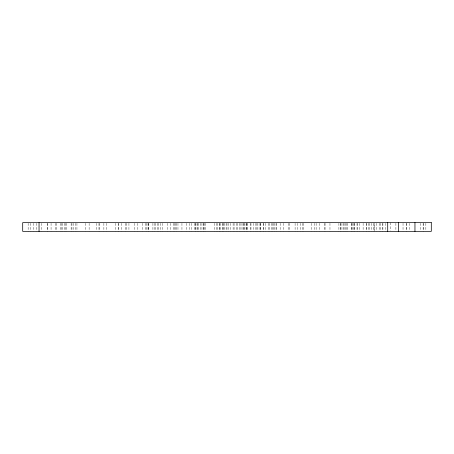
<?xml version="1.0" encoding="UTF-8"?>
<svg xmlns="http://www.w3.org/2000/svg" width="454" height="454" viewBox="0 0 454 454"><rect width="100%" height="100%" fill="white"/><g stroke="black" fill="none" stroke-linecap="round" stroke-linejoin="round"><path stroke-width="0.34" stroke-dasharray="2.27 1.7" d="M425.852 223.311L425.852 230.689M423.673 223.311L423.673 231.358M423.128 223.311L423.128 231.358M420.404 223.311L420.404 230.689M409.508 223.311L409.508 230.689M406.495 223.311L406.495 231.358M406.239 223.311L406.239 231.358M403.033 223.311L403.033 231.358M395.888 223.311L395.888 230.689M390.44 222.642L390.44 230.689M385.321 223.311L385.321 231.358M382.904 223.311L382.904 231.358M382.268 223.311L382.268 231.358M380.418 223.311L380.418 231.358M379.442 223.311L379.442 231.358M376.82 223.311L376.82 231.358M374.141 231.358L374.141 223.311L374.096 230.689M373.551 223.311L373.551 231.358M371.48 223.311L371.48 231.358M369.193 223.311L369.193 231.358M368.603 223.311L368.603 231.358M366.577 223.311L366.577 231.358M366.469 223.311L366.469 231.358M363.121 223.311L363.121 231.358M359.653 223.311L359.653 231.358M357.644 223.311L357.644 231.358M357.026 223.311L357.026 231.358M354.744 223.311L354.744 231.358M354.483 223.311L354.483 231.358M353.564 223.311L353.564 231.358M352.741 223.311L352.741 231.358M351.759 223.311L351.759 231.358M351.283 223.311L351.283 231.358M347.401 223.311L347.401 231.358M346.856 223.311L346.856 231.358M345.766 223.311L345.766 231.358M344.087 223.311L344.087 231.358M343.803 223.311L343.803 231.358M341.953 223.311L341.953 231.358M340.625 223.311L340.625 231.358M340.318 223.311L340.318 231.358M338.9 223.311L338.9 231.358M329.967 223.311L329.967 231.358M325.064 223.311L325.064 231.358M324.519 223.311L324.519 231.358M319.616 223.311L319.616 231.358M316.132 223.311L316.132 231.358M314.168 223.311L314.168 231.358M311.228 223.311L311.228 231.358M303.749 223.311L303.749 231.358M302.29 223.311L302.29 231.358M300.287 223.311L300.287 231.358M297.387 223.311L297.387 231.358M295.1 223.311L295.1 231.358M289.652 223.311L289.652 231.358M288.455 223.311L288.455 231.358M283.551 223.311L283.551 231.358M280.158 223.311L280.158 231.358M276.69 223.311L276.69 231.358M276.032 223.311L276.032 230.689M274.613 223.311L274.613 231.358M273.308 223.311L273.308 230.689M272.763 223.311L272.763 231.358M271.344 223.311L271.344 231.358M269.71 223.311L269.71 231.358M268.405 223.311L268.405 231.358M265.681 223.311L265.681 231.358M263.717 223.311L263.717 231.358M263.416 223.311L263.416 231.358M260.778 223.311L260.778 231.358M260.369 223.311L260.369 231.358M259.949 223.311L259.949 231.358M257.889 223.311L257.889 231.358M256.902 223.311L256.902 231.358M255.874 223.311L255.874 231.358M253.695 223.311L253.695 231.358M250.971 223.311L250.971 231.358M250.262 223.311L250.262 231.358M247.43 223.311L247.43 231.358M246.942 223.311L246.942 231.358M246.613 223.311L246.613 231.358M246.068 223.311L246.068 230.689M244.383 223.311L244.383 231.358M243.963 223.311L243.963 231.358M243.344 223.311L243.344 230.689M242.039 223.311L242.039 231.358M240.921 223.311L240.921 231.358M239.82 223.311L239.82 231.358M237.538 223.311L237.538 231.358M236.352 223.311L236.352 231.358M234.071 223.311L234.071 231.358M233.101 223.311L233.101 231.358M230.598 223.311L230.598 231.358M228.197 223.311L228.197 231.358M227 223.311L227 230.689M226.115 223.311L226.115 231.358M224.276 223.311L224.276 230.689M223.731 223.311L223.731 231.358M222.971 223.311L222.971 231.358M222.653 223.311L222.653 231.358M220.797 223.311L220.797 231.358M219.373 223.311L219.373 231.358M219.265 223.311L219.265 231.358M217.33 223.311L217.33 231.358M216.649 223.311L216.649 231.358M214.362 223.311L214.362 231.358M205.424 223.311L205.424 231.358M204.663 223.311L204.663 231.358M203.466 223.311L203.466 231.358M203.409 223.311L203.409 231.358M201.939 223.311L201.939 231.358M200.52 223.311L200.52 231.358M198.721 223.311L198.721 231.358M197.581 223.311L197.581 231.358M197.036 223.311L197.036 230.689M195.782 223.311L195.839 231.358M195.254 223.311L195.254 231.358M194.312 223.311L194.312 230.689M191.588 223.311L191.588 231.358M189.573 223.311L189.573 231.358M186.685 223.311L186.685 231.358M181.946 223.311L181.946 231.358M177.968 223.311L177.968 230.689M176.651 223.311L176.651 231.358M175.244 223.311L175.244 230.689M174.699 223.311L174.699 231.358M173.184 223.311L173.184 231.358M170.341 223.311L170.341 231.358M167.617 223.311L167.617 231.358M162.192 223.311L162.192 231.358M160.665 223.311L160.665 231.358M158.724 223.311L158.724 231.358M157.197 223.311L157.197 231.358M155.631 223.311L155.631 230.689M154.15 223.311L154.15 231.358M152.907 223.311L152.907 231.358M148.617 223.311L148.617 231.358M148.549 223.311L148.549 231.358M148.004 223.311L148.004 230.689M146.205 223.311L146.205 231.358M145.28 223.311L145.28 230.689M142.743 223.311L142.743 231.358M137.834 223.311L137.834 231.358M134.367 223.311L134.367 231.358M128.936 223.311L128.936 230.689M126.212 223.311L126.212 230.689M125.667 223.311L125.667 231.358M121.309 223.311L121.309 231.358M118.806 223.311L118.806 231.358M118.585 223.311L118.585 231.358M115.344 223.311L115.344 231.358M106.599 223.311L106.599 231.358M103.875 223.311L103.875 231.358M99.517 223.311L99.517 231.358M98.972 223.311L98.972 231.358M96.248 223.311L96.248 230.689M89.126 223.311L89.126 231.358M85.664 223.311L85.664 231.358M76.947 223.311L76.947 231.358M75.426 223.311L75.426 231.358M73.48 223.311L73.48 231.358M71.959 223.311L71.959 231.358M71.119 223.311L71.119 231.358M66.284 223.311L66.295 231.358M65.586 223.311L65.586 231.358M64.769 223.311L64.769 231.358M62.828 223.311L62.828 231.358M61.307 223.311L61.307 231.358M60.206 223.311L60.206 231.358M56.739 223.311L56.739 231.358M55.388 223.311L55.388 230.689M51.069 223.311L51.069 231.358M47.761 223.311L47.761 231.358M47.602 223.311L47.602 231.358M41.813 223.311L41.813 231.358M36.275 223.311L36.275 231.358M33.596 223.311L33.596 231.358M30.327 223.311L30.327 231.358M28.148 223.311L28.148 231.358"/><path stroke-width="0.68" d="M414.956 222.642L414.956 231.358M398.612 222.642L398.612 231.358M387.716 222.642L387.716 231.358M39.044 222.642L39.044 231.358M431.3 222.642L22.7 222.642L22.7 231.358L431.3 231.358L431.3 222.642"/></g></svg>
